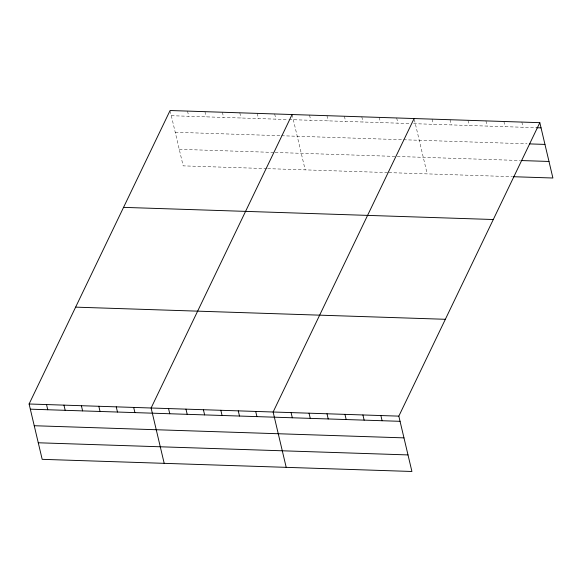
<?xml version="1.0" encoding="UTF-8"?>
<svg xmlns="http://www.w3.org/2000/svg" width="582" height="582" viewBox="0 0 582 582"><rect width="100%" height="100%" fill="white"/><g stroke="black" fill="none" stroke-linecap="round" stroke-linejoin="round"><path stroke-width="0.44" stroke-dasharray="2.91 2.18" d="M171.312 115.709L288.097 119.55M288.963 119.579L410.106 123.559M413.591 123.668L536.553 127.713M175.226 132.26L279.804 135.701M281.55 135.751L401.82 139.709M403.559 139.76L527.001 143.819M179.256 149.312L274.253 152.433M275.119 152.462L520.257 160.516M266.832 168.613L183.17 165.863L170.286 111.388M267.705 168.642L387.976 172.592M388.841 172.621L512.495 176.688M521.858 122.082L523.087 127.269M503.903 121.493L505.125 126.68M485.941 120.903L487.17 126.09M467.986 120.314L469.208 125.501M450.024 119.725L451.254 124.912M432.07 119.135L433.292 124.315M414.311 119.405L427.188 173.88M396.677 117.971L397.906 123.158M379.246 117.397L380.475 122.584M361.815 116.822L363.044 122.009M344.391 116.255L345.613 121.434M326.96 115.68L328.183 120.867M309.529 115.105L310.752 120.292M292.099 114.538L305.179 169.871M274.668 113.963L275.89 119.15M257.237 113.388L258.459 118.575M239.806 112.813L241.035 118.001M222.375 112.246L223.604 117.426M204.944 111.671L206.173 116.858M187.513 111.097L188.743 116.284"/><path stroke-width="0.87" d="M539.82 122.671L398.83 416.137L411.918 471.478L42.18 459.329L29.1 403.988L170.082 110.522L539.82 122.671L552.9 178.012L513.389 176.717M292.099 114.538L151.109 407.997L164.197 463.337M414.108 118.546L273.125 412.005L286.206 467.346M536.553 127.713L541.042 127.858M529.693 143.907L544.956 144.409M521.152 160.545L548.986 161.461M123.559 207.367L493.296 219.516M75.624 307.143L445.361 319.292M29.1 403.988L398.83 416.137M30.322 409.175L400.06 421.317M34.236 425.726L403.973 437.868M38.267 442.778L408.004 454.92M380.875 415.548L382.098 420.728M362.913 414.959L364.143 420.139M344.959 414.362L346.181 419.549M326.997 413.773L328.226 418.96M309.042 413.184L310.264 418.371M291.08 412.594L292.31 417.781M255.694 411.43L256.917 416.617M238.264 410.863L239.486 416.043M220.833 410.288L222.062 415.468M203.402 409.713L204.631 414.901M185.971 409.139L187.2 414.326M168.54 408.571L169.769 413.751M133.678 407.422L134.908 412.609M116.255 406.847L117.477 412.034M98.824 406.28L100.046 411.459M81.393 405.705L82.615 410.892M63.962 405.13L65.184 410.317M46.531 404.563L47.753 409.743"/></g></svg>
